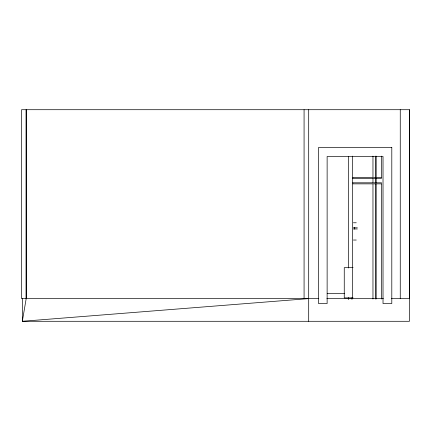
<?xml version="1.0" encoding="UTF-8"?>
<svg xmlns="http://www.w3.org/2000/svg" width="431" height="431" viewBox="0 0 431 431"><rect width="100%" height="100%" fill="white"/><g stroke="black" fill="none" stroke-linecap="round" stroke-linejoin="round"><path stroke-width="0.65" d="M26.183 298.618L26.183 109.711L26.189 298.618L22.337 321.289L409.45 321.289L409.45 109.711L21.55 109.711L21.55 298.618L318.795 298.618M308.693 298.618L22.337 321.289L22.337 298.618M372.616 177.33L352.59 177.33L352.59 156.124M375.611 177.33L372.966 177.33L372.966 156.124M381.591 177.33L375.827 177.33L375.827 156.124M372.616 178.321L352.59 178.321L352.59 182.809L372.616 182.809M375.611 178.321L372.966 178.321L372.966 182.809L375.611 182.809M381.591 178.321L375.827 178.321L375.827 182.809L381.591 182.809M372.616 183.859L352.59 183.859L352.59 299.012M375.611 183.859L372.966 183.859L372.966 299.012M381.591 183.859L375.827 183.859L375.827 299.012M353.409 222.773L356.254 222.773M353.312 227.805L357.353 227.805M353.312 228.953L357.353 228.953M353.409 240.035L356.254 240.035M353.081 267.673L344.256 267.673L344.256 297.896L353.081 297.896M327.172 293.581L344.633 293.581M326.87 298.618L383.423 298.618M391.504 298.618L409.45 298.618M409.407 109.711L409.407 298.618M400.259 109.711L400.259 298.618M381.387 156.124L381.387 177.33M381.387 183.859L381.387 299.012M376.031 156.124L376.031 177.33M376.031 178.321L376.031 182.809M376.031 183.859L376.031 299.012M354.406 227.805L354.406 228.953M354.352 227.805L354.352 228.953M352.795 177.33L352.795 178.321M352.795 182.809L352.795 183.859M351.707 297.896L351.771 299.195M348.663 156.286L348.663 268.007M348.377 297.896L348.377 299.195M348.313 297.896L348.313 299.195M308.693 109.711L308.693 321.289M304.076 109.711L304.076 298.618M391.801 147.494L318.52 147.494L318.52 303.548L327.129 303.548L327.129 156.507L383.019 156.507L383.019 303.548L391.801 303.548L391.801 147.494"/></g></svg>
